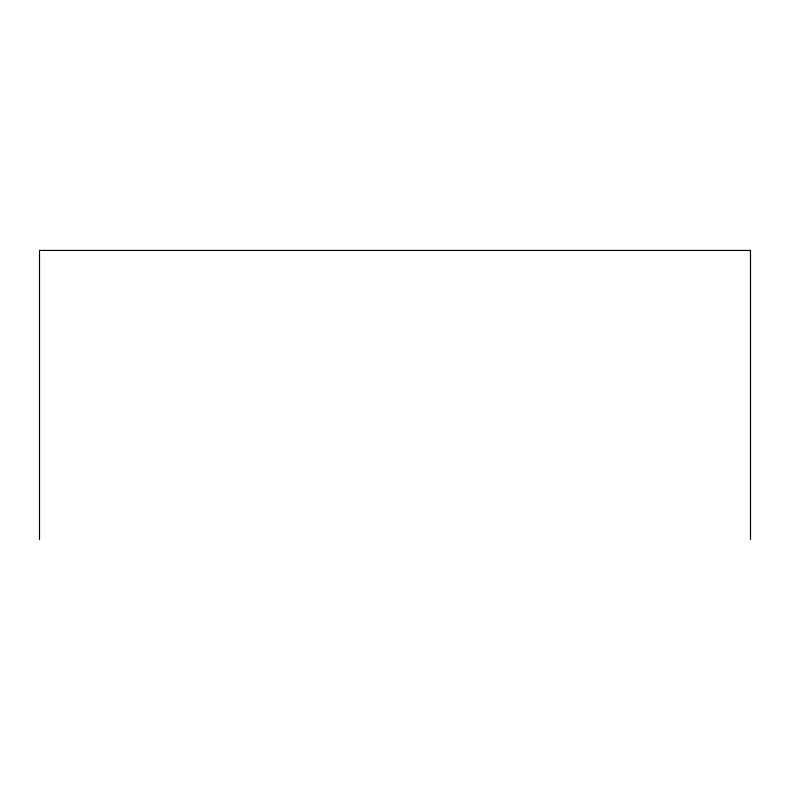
<?xml version="1.0" encoding="UTF-8"?>
<svg xmlns="http://www.w3.org/2000/svg" width="790" height="790" viewBox="0 0 790 790"><rect width="100%" height="100%" fill="white"/><g stroke="black" fill="none" stroke-linecap="round" stroke-linejoin="round"><path stroke-width="1.19" d="M750.5 539.57L750.5 250.43L39.5 250.43L39.5 539.57"/></g></svg>
